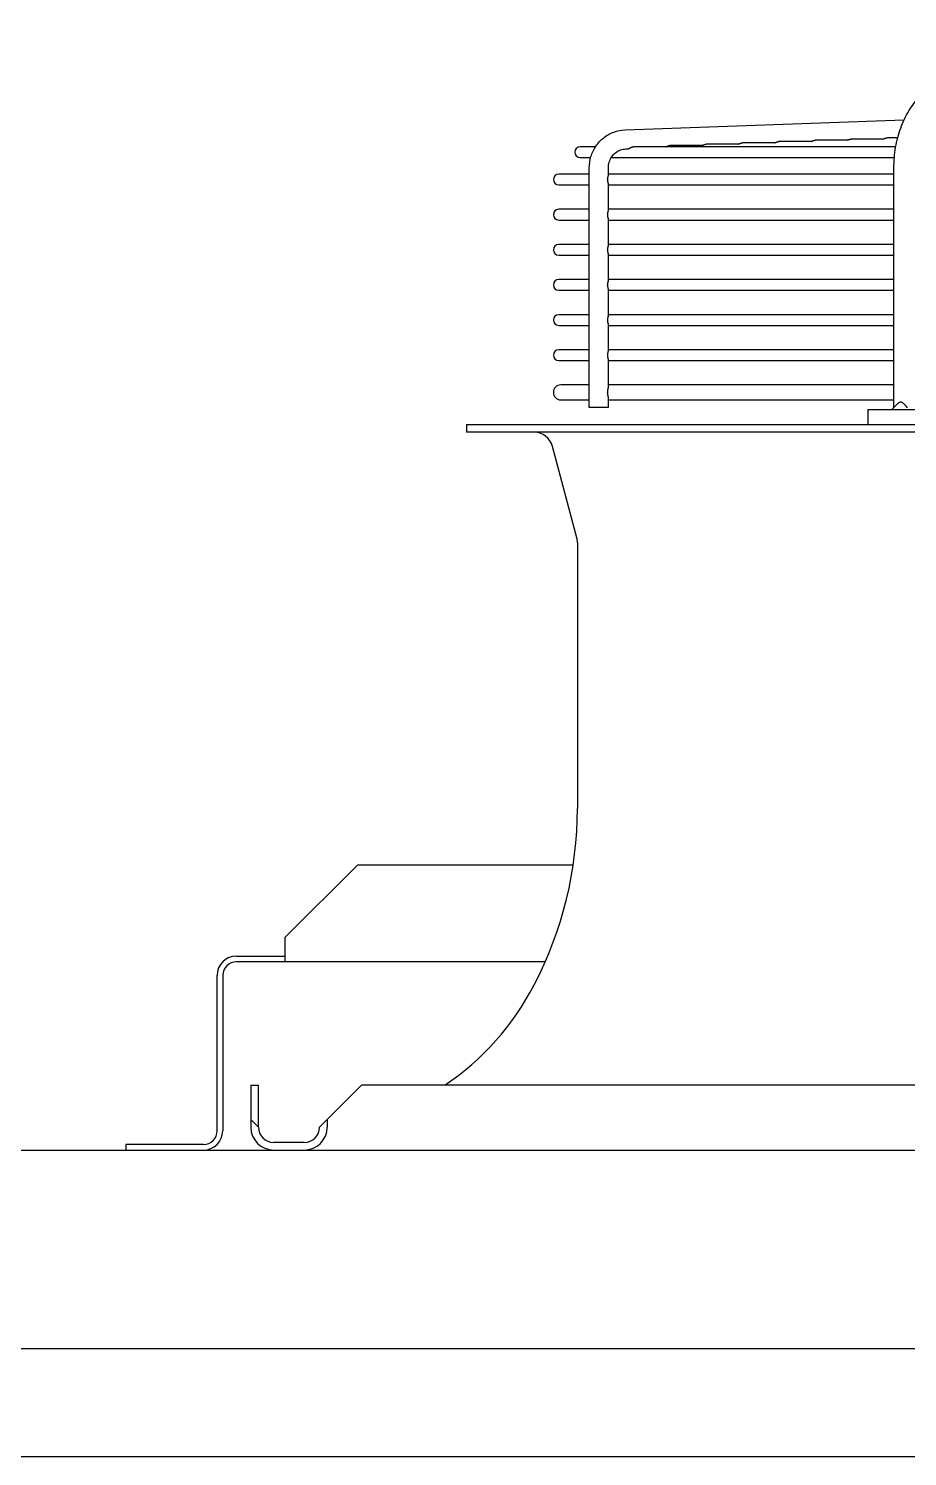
# Model space of a CAD drawing. Header units: millimetres. Extents: x 16200 to 32328, y 18593 to 29476.
# Drawn here: x 16650.1 to 16659.16, y 18973.5 to 18988.22 of the extents above; entities that cross this region are included whole.
import ezdxf

# ---------------------------------------------------------------- set-up
doc = ezdxf.new("R2010")
doc.units = ezdxf.units.MM
doc.header["$LTSCALE"] = 5
doc.layers.add('UNIT', color=6, linetype='Continuous')
doc.styles.add('SUBMITTAL', font='romans.shx', dxfattribs={"width": 0.75})
doc.dimstyles.new('SUBMITTAL', dxfattribs={"dimtxt": 0.09375, "dimasz": 0.09375, "dimexe": 0.03125, "dimexo": 0.0625, "dimgap": 0.0625, "dimtad": 0, "dimdec": 4, "dimzin": 4, "dimdsep": 46, "dimlunit": 4, "dimtxsty": 'SUBMITTAL', "dimcen": 0.09375, "dimclre": 6, "dimadec": 0, "dimazin": 0, "dimtfac": 1, "dimtdec": 0, "dimtofl": 0, "dimtmove": 0, "dimatfit": 3, "dimfxl": 0, "dimfrac": 2, "dimtolj": 1, "dimtzin": 4, "dimarcsym": 0})

msp = doc.modelspace()

# ---------------------------------------------------------------- linework, layer by layer
at = {"layer": 'UNIT'}
for p, q in [((16656.251, 18987.1791), (16659.1263, 18987.283)), ((16657.4186, 18987.0307), (16657.0851, 18987.0307)), ((16657.7928, 18987.0442), (16657.4593, 18987.0442)), ((16658.1669, 18987.0577), (16657.8335, 18987.0577)), ((16658.5411, 18987.0712), (16658.2077, 18987.0712)), ((16658.9153, 18987.0847), (16658.5819, 18987.0847)), ((16659.0603, 18987.0982), (16658.9561, 18987.0982)), ((16655.9451, 18987.0037), (16655.7866, 18987.0037)), ((16655.7866, 18986.8935), (16655.8956, 18986.8935)), ((16656.1083, 18986.8935), (16659.0255, 18986.8935)), ((16656.2582, 18986.9824), (16656.2804, 18986.9832)), ((16659.0398, 18987.0037), (16656.3368, 18987.0037)), ((16657.0444, 18987.0172), (16656.7109, 18987.0172)), ((16655.8809, 18984.3163), (16655.8809, 18986.7856)), ((16656.0778, 18986.7058), (16656.0778, 18986.7856)), ((16659.021, 18984.3163), (16659.021, 18986.7856)), ((16655.8809, 18986.7218), (16655.5661, 18986.7218)), ((16655.5661, 18986.6115), (16655.8809, 18986.6115)), ((16659.021, 18986.7218), (16656.0778, 18986.7218)), ((16656.0778, 18986.3436), (16656.0778, 18986.6275)), ((16656.0778, 18986.6115), (16659.021, 18986.6115)), ((16655.8809, 18986.3596), (16655.5661, 18986.3596)), ((16659.021, 18986.3596), (16656.0778, 18986.3596)), ((16655.5661, 18986.2493), (16655.8809, 18986.2493)), ((16656.0778, 18985.9814), (16656.0778, 18986.2653)), ((16656.0778, 18986.2493), (16659.021, 18986.2493)), ((16655.8809, 18985.9974), (16655.5661, 18985.9974)), ((16659.021, 18985.9974), (16656.0778, 18985.9974)), ((16655.5661, 18985.8871), (16655.8809, 18985.8871)), ((16656.0778, 18985.6192), (16656.0778, 18985.9031)), ((16656.0778, 18985.8871), (16659.021, 18985.8871)), ((16655.8809, 18985.6352), (16655.5661, 18985.6352)), ((16659.021, 18985.6352), (16656.0778, 18985.6352)), ((16655.5661, 18985.5249), (16655.8809, 18985.5249)), ((16656.0778, 18985.257), (16656.0778, 18985.5409)), ((16656.0778, 18985.5249), (16659.021, 18985.5249)), ((16655.8809, 18985.2729), (16655.5661, 18985.2729)), ((16659.021, 18985.2729), (16656.0778, 18985.2729)), ((16655.5661, 18985.1627), (16655.8809, 18985.1627)), ((16656.0778, 18984.8948), (16656.0778, 18985.1787)), ((16656.0778, 18985.1627), (16659.021, 18985.1627)), ((16655.8809, 18984.9107), (16655.5661, 18984.9107)), ((16659.021, 18984.9107), (16656.0778, 18984.9107)), ((16655.5661, 18984.8005), (16655.8809, 18984.8005)), ((16656.0778, 18984.5191), (16656.0778, 18984.8165)), ((16656.0778, 18984.8005), (16659.021, 18984.8005)), ((16655.8809, 18984.5485), (16655.5878, 18984.5485)), ((16659.021, 18984.5485), (16656.0778, 18984.5485)), ((16655.5878, 18984.395), (16655.8809, 18984.395)), ((16656.0778, 18984.3163), (16656.0778, 18984.4245)), ((16656.0778, 18984.395), (16659.021, 18984.395)), ((16656.0778, 18984.3163), (16655.8809, 18984.3163)), ((16658.7511, 18984.2966), (16660.9782, 18984.2966)), ((16658.7511, 18984.2966), (16658.7511, 18984.1391)), ((16654.6173, 18984.1391), (16688.3575, 18984.1391)), ((16654.6173, 18984.1391), (16654.6173, 18984.0604)), ((16688.3575, 18984.0604), (16654.6173, 18984.0604)), ((16655.7524, 18982.9726), (16655.5013, 18983.9142)), ((16655.759, 18982.9219), (16655.759, 18980.1809)), ((16652.7444, 18978.8508), (16653.4944, 18979.6008)), ((16653.4944, 18979.6008), (16655.7161, 18979.6008)), ((16652.7444, 18978.8508), (16652.7444, 18978.6008)), ((16652.2444, 18978.6588), (16652.7444, 18978.6588)), ((16655.428, 18978.6008), (16652.2444, 18978.6008)), ((16652.0454, 18976.8578), (16652.0454, 18978.4598)), ((16652.1034, 18978.4598), (16652.1034, 18976.8578)), ((16652.3929, 18977.3281), (16652.4716, 18977.3281)), ((16652.3929, 18977.3281), (16652.3929, 18976.895)), ((16652.4716, 18976.895), (16652.4716, 18977.3281)), ((16653.1803, 18976.9737), (16653.5346, 18977.3281)), ((16689.4401, 18977.3281), (16653.5346, 18977.3281)), ((16652.3929, 18976.9737), (16652.4716, 18976.895)), ((16653.1803, 18976.9737), (16653.1016, 18976.895)), ((16653.1803, 18976.9737), (16653.1803, 18976.895)), ((16652.9441, 18976.7375), (16652.6291, 18976.7375)), ((16506.1124, 18976.6588), (16742.3565, 18976.6588)), ((16651.9044, 18976.7168), (16651.1034, 18976.7168)), ((16651.1034, 18976.7168), (16651.1034, 18976.6588)), ((16742.3565, 18974.6092), (16506.1124, 18974.6092)), ((16510.3624, 18973.4997), (16738.1065, 18973.4997))]:
    msp.add_line(p, q, dxfattribs=at)
for centre, radius, start, end in [((16655.7866, 18986.9486), 0.0551, 90, 270), ((16655.5661, 18986.6666), 0.0551, 90, 270), ((16655.5661, 18986.3044), 0.0551, 90, 270), ((16655.5661, 18985.9422), 0.0551, 90, 270), ((16655.5661, 18985.58), 0.0551, 90, 270), ((16655.5661, 18985.2178), 0.0551, 90, 270), ((16655.5661, 18984.8556), 0.0551, 90, 270), ((16655.5878, 18984.4718), 0.0768, 90, 270), ((16655.3111, 18983.8635), 0.1969, 14.93142, 90), ((16655.5622, 18982.9219), 0.1969, 0, 14.93142), ((16651.822, 18980.1809), 3.937, 332.49816, 0), ((16652.2444, 18978.4598), 0.199, 90, 180), ((16652.2444, 18978.4598), 0.141, 90, 180), ((16652.7998, 18979.6719), 2.8346, 304.22448, 332.49816), ((16652.6291, 18976.895), 0.2362, 180, 270), ((16652.6291, 18976.895), 0.1575, 180, 270), ((16652.9441, 18976.895), 0.1575, 270, 0), ((16652.9441, 18976.895), 0.2362, 270, 0), ((16651.9044, 18976.8578), 0.141, 270, 0), ((16651.9044, 18976.8578), 0.199, 270, 0)]:
    msp.add_arc(centre, radius, start, end, dxfattribs=at)
for points, knots in [([(16659.021, 18986.7856), (16659.021, 18986.8212), (16659.0225, 18986.8571), (16659.0255, 18986.8925), (16659.0284, 18986.9279), (16659.0329, 18986.9629), (16659.0388, 18986.9976), (16659.0447, 18987.0322), (16659.0521, 18987.0666), (16659.0608, 18987.1001), (16659.0696, 18987.1335), (16659.0797, 18987.166), (16659.0912, 18987.1978), (16659.1027, 18987.2295), (16659.1156, 18987.2605), (16659.1296, 18987.2901), (16659.1436, 18987.3198), (16659.1588, 18987.348), (16659.1753, 18987.3751), (16659.1917, 18987.4022), (16659.2094, 18987.428), (16659.2279, 18987.4522), (16659.2465, 18987.4763), (16659.2659, 18987.4988), (16659.2864, 18987.5196), (16659.3068, 18987.5405), (16659.3283, 18987.5598), (16659.3503, 18987.5771), (16659.3724, 18987.5944), (16659.395, 18987.6098), (16659.4183, 18987.6234), (16659.4417, 18987.6369), (16659.4657, 18987.6485), (16659.49, 18987.6581), (16659.5143, 18987.6676), (16659.5388, 18987.6751), (16659.5637, 18987.6805), (16659.5887, 18987.686), (16659.614, 18987.6894), (16659.6391, 18987.6906)], [0, 0, 0, 0, 0.076921, 0.076921, 0.076921, 0.1538421, 0.1538421, 0.1538421, 0.2307631, 0.2307631, 0.2307631, 0.3076842, 0.3076842, 0.3076842, 0.3846052, 0.3846052, 0.3846052, 0.4615263, 0.4615263, 0.4615263, 0.5384473, 0.5384473, 0.5384473, 0.6153684, 0.6153684, 0.6153684, 0.6922894, 0.6922894, 0.6922894, 0.7692105, 0.7692105, 0.7692105, 0.8461315, 0.8461315, 0.8461315, 0.9230526, 0.9230526, 0.9230526, 1, 1, 1, 1]), ([(16655.8809, 18986.7856), (16655.8809, 18986.8256), (16655.8869, 18986.8656), (16655.9103, 18986.9419), (16655.9277, 18986.9783), (16655.9726, 18987.0442), (16656, 18987.0737), (16656.0626, 18987.1228), (16656.0976, 18987.1424), (16656.1721, 18987.1699), (16656.2114, 18987.1777), (16656.251, 18987.1791)], [1.5707963, 1.5707963, 1.5707963, 1.5707963, 1.8779743, 1.8779743, 2.1851522, 2.1851522, 2.4923302, 2.4923302, 2.7995081, 2.7995081, 3.1066861, 3.1066861, 3.1066861, 3.1066861]), ([(16657.0444, 18987.0172), (16657.045, 18987.0176), (16657.0457, 18987.0179), (16657.0463, 18987.0183), (16657.0472, 18987.0188), (16657.0482, 18987.0193), (16657.0491, 18987.0198), (16657.05, 18987.0204), (16657.051, 18987.0209), (16657.052, 18987.0214), (16657.0529, 18987.0219), (16657.0539, 18987.0223), (16657.0549, 18987.0228), (16657.0558, 18987.0233), (16657.0568, 18987.0237), (16657.0578, 18987.0242), (16657.0588, 18987.0246), (16657.0598, 18987.0251), (16657.0608, 18987.0255), (16657.0618, 18987.0259), (16657.0628, 18987.0263), (16657.0638, 18987.0266), (16657.0648, 18987.027), (16657.0658, 18987.0273), (16657.0668, 18987.0277), (16657.0678, 18987.028), (16657.0688, 18987.0283), (16657.0698, 18987.0286), (16657.0708, 18987.0288), (16657.0719, 18987.0291), (16657.0729, 18987.0293), (16657.0739, 18987.0295), (16657.0749, 18987.0297), (16657.0759, 18987.0299), (16657.0769, 18987.0301), (16657.0779, 18987.0302), (16657.0789, 18987.0303), (16657.0799, 18987.0304), (16657.0809, 18987.0305), (16657.0818, 18987.0306), (16657.0828, 18987.0307), (16657.0838, 18987.0307), (16657.0847, 18987.0307), (16657.0849, 18987.0307), (16657.085, 18987.0307), (16657.0851, 18987.0307)], [0.17792949, 0.17792949, 0.17792949, 0.17792949, 0.19512195, 0.19512195, 0.19512195, 0.2195122, 0.2195122, 0.2195122, 0.24390244, 0.24390244, 0.24390244, 0.26829268, 0.26829268, 0.26829268, 0.29268293, 0.29268293, 0.29268293, 0.31707317, 0.31707317, 0.31707317, 0.34146341, 0.34146341, 0.34146341, 0.36585366, 0.36585366, 0.36585366, 0.3902439, 0.3902439, 0.3902439, 0.41463415, 0.41463415, 0.41463415, 0.43902439, 0.43902439, 0.43902439, 0.46341463, 0.46341463, 0.46341463, 0.48780488, 0.48780488, 0.48780488, 0.51219512, 0.51219512, 0.51219512, 0.51552666, 0.51552666, 0.51552666, 0.51552666]), ([(16657.4186, 18987.0307), (16657.4192, 18987.0311), (16657.4199, 18987.0314), (16657.4205, 18987.0318), (16657.4215, 18987.0323), (16657.4224, 18987.0328), (16657.4233, 18987.0334), (16657.4243, 18987.0339), (16657.4252, 18987.0344), (16657.4262, 18987.0349), (16657.4271, 18987.0354), (16657.4281, 18987.0359), (16657.4291, 18987.0363), (16657.43, 18987.0368), (16657.431, 18987.0373), (16657.432, 18987.0377), (16657.433, 18987.0381), (16657.434, 18987.0386), (16657.435, 18987.039), (16657.436, 18987.0394), (16657.437, 18987.0398), (16657.438, 18987.0401), (16657.439, 18987.0405), (16657.44, 18987.0408), (16657.441, 18987.0412), (16657.442, 18987.0415), (16657.443, 18987.0418), (16657.444, 18987.0421), (16657.445, 18987.0423), (16657.4461, 18987.0426), (16657.4471, 18987.0428), (16657.4481, 18987.043), (16657.4491, 18987.0432), (16657.4501, 18987.0434), (16657.4511, 18987.0436), (16657.4521, 18987.0437), (16657.4531, 18987.0438), (16657.4541, 18987.0439), (16657.455, 18987.044), (16657.456, 18987.0441), (16657.457, 18987.0442), (16657.458, 18987.0442), (16657.4589, 18987.0442), (16657.4591, 18987.0442), (16657.4592, 18987.0442), (16657.4593, 18987.0442)], [0.17758438, 0.17758438, 0.17758438, 0.17758438, 0.19512195, 0.19512195, 0.19512195, 0.2195122, 0.2195122, 0.2195122, 0.24390244, 0.24390244, 0.24390244, 0.26829268, 0.26829268, 0.26829268, 0.29268293, 0.29268293, 0.29268293, 0.31707317, 0.31707317, 0.31707317, 0.34146341, 0.34146341, 0.34146341, 0.36585366, 0.36585366, 0.36585366, 0.3902439, 0.3902439, 0.3902439, 0.41463415, 0.41463415, 0.41463415, 0.43902439, 0.43902439, 0.43902439, 0.46341463, 0.46341463, 0.46341463, 0.48780488, 0.48780488, 0.48780488, 0.51219512, 0.51219512, 0.51219512, 0.51554043, 0.51554043, 0.51554043, 0.51554043]), ([(16657.7928, 18987.0442), (16657.7934, 18987.0446), (16657.7941, 18987.0449), (16657.7948, 18987.0453), (16657.7957, 18987.0458), (16657.7966, 18987.0464), (16657.7975, 18987.0469), (16657.7985, 18987.0474), (16657.7994, 18987.0479), (16657.8004, 18987.0484), (16657.8013, 18987.0489), (16657.8023, 18987.0494), (16657.8033, 18987.0498), (16657.8043, 18987.0503), (16657.8052, 18987.0508), (16657.8062, 18987.0512), (16657.8072, 18987.0516), (16657.8082, 18987.0521), (16657.8092, 18987.0525), (16657.8102, 18987.0529), (16657.8112, 18987.0533), (16657.8122, 18987.0536), (16657.8132, 18987.054), (16657.8142, 18987.0543), (16657.8152, 18987.0547), (16657.8162, 18987.055), (16657.8172, 18987.0553), (16657.8182, 18987.0556), (16657.8192, 18987.0558), (16657.8203, 18987.0561), (16657.8213, 18987.0563), (16657.8223, 18987.0565), (16657.8233, 18987.0567), (16657.8243, 18987.0569), (16657.8253, 18987.0571), (16657.8263, 18987.0572), (16657.8273, 18987.0573), (16657.8283, 18987.0574), (16657.8292, 18987.0575), (16657.8302, 18987.0576), (16657.8312, 18987.0576), (16657.8322, 18987.0577), (16657.8331, 18987.0577), (16657.8333, 18987.0577), (16657.8334, 18987.0577), (16657.8335, 18987.0577)], [0.17723839, 0.17723839, 0.17723839, 0.17723839, 0.19512195, 0.19512195, 0.19512195, 0.2195122, 0.2195122, 0.2195122, 0.24390244, 0.24390244, 0.24390244, 0.26829268, 0.26829268, 0.26829268, 0.29268293, 0.29268293, 0.29268293, 0.31707317, 0.31707317, 0.31707317, 0.34146341, 0.34146341, 0.34146341, 0.36585366, 0.36585366, 0.36585366, 0.3902439, 0.3902439, 0.3902439, 0.41463415, 0.41463415, 0.41463415, 0.43902439, 0.43902439, 0.43902439, 0.46341463, 0.46341463, 0.46341463, 0.48780488, 0.48780488, 0.48780488, 0.51219512, 0.51219512, 0.51219512, 0.5155542, 0.5155542, 0.5155542, 0.5155542]), ([(16658.1669, 18987.0577), (16658.1676, 18987.0581), (16658.1683, 18987.0585), (16658.169, 18987.0588), (16658.1699, 18987.0594), (16658.1708, 18987.0599), (16658.1718, 18987.0604), (16658.1727, 18987.0609), (16658.1736, 18987.0614), (16658.1746, 18987.0619), (16658.1756, 18987.0624), (16658.1765, 18987.0629), (16658.1775, 18987.0633), (16658.1785, 18987.0638), (16658.1795, 18987.0643), (16658.1804, 18987.0647), (16658.1814, 18987.0652), (16658.1824, 18987.0656), (16658.1834, 18987.066), (16658.1844, 18987.0664), (16658.1854, 18987.0668), (16658.1864, 18987.0671), (16658.1874, 18987.0675), (16658.1884, 18987.0678), (16658.1894, 18987.0682), (16658.1904, 18987.0685), (16658.1914, 18987.0688), (16658.1924, 18987.069), (16658.1935, 18987.0693), (16658.1945, 18987.0696), (16658.1955, 18987.0698), (16658.1965, 18987.07), (16658.1975, 18987.0702), (16658.1985, 18987.0704), (16658.1995, 18987.0706), (16658.2005, 18987.0707), (16658.2015, 18987.0708), (16658.2025, 18987.0709), (16658.2034, 18987.071), (16658.2044, 18987.0711), (16658.2054, 18987.0711), (16658.2064, 18987.0712), (16658.2073, 18987.0712), (16658.2075, 18987.0712), (16658.2076, 18987.0712), (16658.2077, 18987.0712)], [0.17689154, 0.17689154, 0.17689154, 0.17689154, 0.19512195, 0.19512195, 0.19512195, 0.2195122, 0.2195122, 0.2195122, 0.24390244, 0.24390244, 0.24390244, 0.26829268, 0.26829268, 0.26829268, 0.29268293, 0.29268293, 0.29268293, 0.31707317, 0.31707317, 0.31707317, 0.34146341, 0.34146341, 0.34146341, 0.36585366, 0.36585366, 0.36585366, 0.3902439, 0.3902439, 0.3902439, 0.41463415, 0.41463415, 0.41463415, 0.43902439, 0.43902439, 0.43902439, 0.46341463, 0.46341463, 0.46341463, 0.48780488, 0.48780488, 0.48780488, 0.51219512, 0.51219512, 0.51219512, 0.51556798, 0.51556798, 0.51556798, 0.51556798]), ([(16658.5411, 18987.0712), (16658.5418, 18987.0716), (16658.5425, 18987.072), (16658.5432, 18987.0724), (16658.5441, 18987.0729), (16658.545, 18987.0734), (16658.546, 18987.0739), (16658.5469, 18987.0744), (16658.5479, 18987.0749), (16658.5488, 18987.0754), (16658.5498, 18987.0759), (16658.5507, 18987.0764), (16658.5517, 18987.0768), (16658.5527, 18987.0773), (16658.5537, 18987.0778), (16658.5546, 18987.0782), (16658.5556, 18987.0787), (16658.5566, 18987.0791), (16658.5576, 18987.0795), (16658.5586, 18987.0799), (16658.5596, 18987.0803), (16658.5606, 18987.0806), (16658.5616, 18987.081), (16658.5626, 18987.0813), (16658.5636, 18987.0817), (16658.5646, 18987.082), (16658.5656, 18987.0823), (16658.5666, 18987.0825), (16658.5677, 18987.0828), (16658.5687, 18987.0831), (16658.5697, 18987.0833), (16658.5707, 18987.0835), (16658.5717, 18987.0837), (16658.5727, 18987.0839), (16658.5737, 18987.084), (16658.5747, 18987.0842), (16658.5757, 18987.0843), (16658.5766, 18987.0844), (16658.5776, 18987.0845), (16658.5786, 18987.0846), (16658.5796, 18987.0846), (16658.5806, 18987.0847), (16658.5815, 18987.0847), (16658.5816, 18987.0847), (16658.5818, 18987.0847), (16658.5819, 18987.0847)], [0.17654387, 0.17654387, 0.17654387, 0.17654387, 0.19512195, 0.19512195, 0.19512195, 0.2195122, 0.2195122, 0.2195122, 0.24390244, 0.24390244, 0.24390244, 0.26829268, 0.26829268, 0.26829268, 0.29268293, 0.29268293, 0.29268293, 0.31707317, 0.31707317, 0.31707317, 0.34146341, 0.34146341, 0.34146341, 0.36585366, 0.36585366, 0.36585366, 0.3902439, 0.3902439, 0.3902439, 0.41463415, 0.41463415, 0.41463415, 0.43902439, 0.43902439, 0.43902439, 0.46341463, 0.46341463, 0.46341463, 0.48780488, 0.48780488, 0.48780488, 0.51219512, 0.51219512, 0.51219512, 0.51558176, 0.51558176, 0.51558176, 0.51558176]), ([(16658.9153, 18987.0847), (16658.916, 18987.0851), (16658.9167, 18987.0855), (16658.9174, 18987.0859), (16658.9183, 18987.0864), (16658.9193, 18987.0869), (16658.9202, 18987.0874), (16658.9211, 18987.0879), (16658.9221, 18987.0884), (16658.923, 18987.0889), (16658.924, 18987.0894), (16658.925, 18987.0899), (16658.9259, 18987.0904), (16658.9269, 18987.0908), (16658.9279, 18987.0913), (16658.9289, 18987.0917), (16658.9298, 18987.0922), (16658.9308, 18987.0926), (16658.9318, 18987.093), (16658.9328, 18987.0934), (16658.9338, 18987.0938), (16658.9348, 18987.0941), (16658.9358, 18987.0945), (16658.9368, 18987.0948), (16658.9378, 18987.0952), (16658.9388, 18987.0955), (16658.9398, 18987.0958), (16658.9409, 18987.096), (16658.9419, 18987.0963), (16658.9429, 18987.0966), (16658.9439, 18987.0968), (16658.9449, 18987.097), (16658.9459, 18987.0972), (16658.9469, 18987.0974), (16658.9479, 18987.0975), (16658.9489, 18987.0977), (16658.9499, 18987.0978), (16658.9508, 18987.0979), (16658.9518, 18987.098), (16658.9528, 18987.0981), (16658.9538, 18987.0981), (16658.9547, 18987.0982), (16658.9557, 18987.0982), (16658.9558, 18987.0982), (16658.956, 18987.0982), (16658.9561, 18987.0982)], [0.1761954, 0.1761954, 0.1761954, 0.1761954, 0.19512195, 0.19512195, 0.19512195, 0.2195122, 0.2195122, 0.2195122, 0.24390244, 0.24390244, 0.24390244, 0.26829268, 0.26829268, 0.26829268, 0.29268293, 0.29268293, 0.29268293, 0.31707317, 0.31707317, 0.31707317, 0.34146341, 0.34146341, 0.34146341, 0.36585366, 0.36585366, 0.36585366, 0.3902439, 0.3902439, 0.3902439, 0.41463415, 0.41463415, 0.41463415, 0.43902439, 0.43902439, 0.43902439, 0.46341463, 0.46341463, 0.46341463, 0.48780488, 0.48780488, 0.48780488, 0.51219512, 0.51219512, 0.51219512, 0.51559553, 0.51559553, 0.51559553, 0.51559553]), ([(16656.0778, 18986.7856), (16656.0778, 18986.8061), (16656.0808, 18986.8266), (16656.0928, 18986.8655), (16656.1016, 18986.8839), (16656.1241, 18986.9169), (16656.1377, 18986.9314), (16656.1682, 18986.9554), (16656.1851, 18986.9649), (16656.2207, 18986.978), (16656.2394, 18986.9817), (16656.2582, 18986.9824)], [1.5707963, 1.5707963, 1.5707963, 1.5707963, 1.8779743, 1.8779743, 2.1851522, 2.1851522, 2.4923302, 2.4923302, 2.7995081, 2.7995081, 3.1066861, 3.1066861, 3.1066861, 3.1066861]), ([(16656.2804, 18986.9832), (16656.2805, 18986.9832), (16656.2807, 18986.9832), (16656.2809, 18986.9832), (16656.2811, 18986.9832), (16656.2814, 18986.9833), (16656.2817, 18986.9833), (16656.2823, 18986.9834), (16656.2829, 18986.9836), (16656.2835, 18986.9838), (16656.2841, 18986.984), (16656.2848, 18986.9843), (16656.2855, 18986.9846), (16656.2862, 18986.9849), (16656.2869, 18986.9852), (16656.2877, 18986.9856), (16656.2885, 18986.986), (16656.2893, 18986.9864), (16656.2901, 18986.9868), (16656.2909, 18986.9873), (16656.2917, 18986.9877), (16656.2926, 18986.9882), (16656.2934, 18986.9887), (16656.2943, 18986.9892), (16656.2952, 18986.9897), (16656.2961, 18986.9902), (16656.297, 18986.9907), (16656.2979, 18986.9913), (16656.2988, 18986.9918), (16656.2997, 18986.9923), (16656.3007, 18986.9928), (16656.3016, 18986.9933), (16656.3026, 18986.9938), (16656.3035, 18986.9943), (16656.3045, 18986.9948), (16656.3055, 18986.9953), (16656.3064, 18986.9958), (16656.3074, 18986.9963), (16656.3084, 18986.9967), (16656.3094, 18986.9972), (16656.3104, 18986.9976), (16656.3114, 18986.9981), (16656.3124, 18986.9985), (16656.3134, 18986.9989), (16656.3144, 18986.9993), (16656.3154, 18986.9996), (16656.3164, 18987), (16656.3174, 18987.0003), (16656.3184, 18987.0007), (16656.3194, 18987.001), (16656.3204, 18987.0013), (16656.3214, 18987.0016), (16656.3224, 18987.0018), (16656.3234, 18987.0021), (16656.3245, 18987.0023), (16656.3255, 18987.0025), (16656.3265, 18987.0027), (16656.3275, 18987.0029), (16656.3285, 18987.0031), (16656.3295, 18987.0032), (16656.3305, 18987.0033), (16656.3315, 18987.0034), (16656.3325, 18987.0035), (16656.3334, 18987.0036), (16656.3344, 18987.0037), (16656.3354, 18987.0037), (16656.3364, 18987.0037), (16656.3365, 18987.0037), (16656.3366, 18987.0037), (16656.3368, 18987.0037)], [0.00401292, 0.00401292, 0.00401292, 0.00401292, 0.01219512, 0.01219512, 0.01219512, 0.02439024, 0.02439024, 0.02439024, 0.04878049, 0.04878049, 0.04878049, 0.07317073, 0.07317073, 0.07317073, 0.09756098, 0.09756098, 0.09756098, 0.12195122, 0.12195122, 0.12195122, 0.14634146, 0.14634146, 0.14634146, 0.17073171, 0.17073171, 0.17073171, 0.19512195, 0.19512195, 0.19512195, 0.2195122, 0.2195122, 0.2195122, 0.24390244, 0.24390244, 0.24390244, 0.26829268, 0.26829268, 0.26829268, 0.29268293, 0.29268293, 0.29268293, 0.31707317, 0.31707317, 0.31707317, 0.34146341, 0.34146341, 0.34146341, 0.36585366, 0.36585366, 0.36585366, 0.3902439, 0.3902439, 0.3902439, 0.41463415, 0.41463415, 0.41463415, 0.43902439, 0.43902439, 0.43902439, 0.46341463, 0.46341463, 0.46341463, 0.48780488, 0.48780488, 0.48780488, 0.51219512, 0.51219512, 0.51219512, 0.51549915, 0.51549915, 0.51549915, 0.51549915]), ([(16656.6702, 18987.0037), (16656.6708, 18987.0041), (16656.6715, 18987.0044), (16656.6721, 18987.0048), (16656.673, 18987.0053), (16656.674, 18987.0058), (16656.6749, 18987.0063), (16656.6758, 18987.0068), (16656.6768, 18987.0073), (16656.6777, 18987.0078), (16656.6787, 18987.0083), (16656.6797, 18987.0088), (16656.6806, 18987.0093), (16656.6816, 18987.0098), (16656.6826, 18987.0102), (16656.6836, 18987.0107), (16656.6846, 18987.0111), (16656.6856, 18987.0116), (16656.6866, 18987.012), (16656.6876, 18987.0124), (16656.6886, 18987.0128), (16656.6896, 18987.0131), (16656.6906, 18987.0135), (16656.6916, 18987.0138), (16656.6926, 18987.0142), (16656.6936, 18987.0145), (16656.6946, 18987.0148), (16656.6956, 18987.0151), (16656.6966, 18987.0153), (16656.6977, 18987.0156), (16656.6987, 18987.0158), (16656.6997, 18987.016), (16656.7007, 18987.0162), (16656.7017, 18987.0164), (16656.7027, 18987.0166), (16656.7037, 18987.0167), (16656.7047, 18987.0168), (16656.7057, 18987.0169), (16656.7067, 18987.017), (16656.7076, 18987.0171), (16656.7086, 18987.0172), (16656.7096, 18987.0172), (16656.7106, 18987.0172), (16656.7107, 18987.0172), (16656.7108, 18987.0172), (16656.7109, 18987.0172)], [0.1782737, 0.1782737, 0.1782737, 0.1782737, 0.19512195, 0.19512195, 0.19512195, 0.2195122, 0.2195122, 0.2195122, 0.24390244, 0.24390244, 0.24390244, 0.26829268, 0.26829268, 0.26829268, 0.29268293, 0.29268293, 0.29268293, 0.31707317, 0.31707317, 0.31707317, 0.34146341, 0.34146341, 0.34146341, 0.36585366, 0.36585366, 0.36585366, 0.3902439, 0.3902439, 0.3902439, 0.41463415, 0.41463415, 0.41463415, 0.43902439, 0.43902439, 0.43902439, 0.46341463, 0.46341463, 0.46341463, 0.48780488, 0.48780488, 0.48780488, 0.51219512, 0.51219512, 0.51219512, 0.5155129, 0.5155129, 0.5155129, 0.5155129]), ([(16656.0707, 18986.6666), (16656.0707, 18986.6677), (16656.0708, 18986.6697), (16656.0709, 18986.6726), (16656.0712, 18986.6756), (16656.0715, 18986.6785), (16656.0719, 18986.6814), (16656.0724, 18986.6842), (16656.073, 18986.6869), (16656.0736, 18986.6895), (16656.0743, 18986.6921), (16656.075, 18986.6945), (16656.0756, 18986.6968), (16656.0763, 18986.6989), (16656.0769, 18986.7009), (16656.0773, 18986.7027), (16656.0777, 18986.7043), (16656.0778, 18986.7053), (16656.0778, 18986.7057), (16656.0778, 18986.7058)], [0, 0, 0, 0, 0.04761905, 0.0952381, 0.14285714, 0.19047619, 0.23809524, 0.28571429, 0.33333333, 0.38095238, 0.42857143, 0.47619048, 0.52380952, 0.57142857, 0.61904762, 0.66666667, 0.71428571, 0.76190476, 0.76755733, 0.76755733, 0.76755733, 0.76755733]), ([(16656.0778, 18986.6275), (16656.0778, 18986.6276), (16656.0778, 18986.628), (16656.0777, 18986.629), (16656.0773, 18986.6306), (16656.0769, 18986.6324), (16656.0763, 18986.6344), (16656.0756, 18986.6365), (16656.075, 18986.6388), (16656.0743, 18986.6412), (16656.0736, 18986.6438), (16656.073, 18986.6464), (16656.0724, 18986.6491), (16656.0719, 18986.6519), (16656.0715, 18986.6548), (16656.0712, 18986.6577), (16656.0709, 18986.6607), (16656.0708, 18986.6636), (16656.0707, 18986.6656), (16656.0707, 18986.6666)], [0.23243408, 0.23243408, 0.23243408, 0.23243408, 0.23809524, 0.28571429, 0.33333333, 0.38095238, 0.42857143, 0.47619048, 0.52380952, 0.57142857, 0.61904762, 0.66666667, 0.71428571, 0.76190476, 0.80952381, 0.85714286, 0.9047619, 0.95238095, 1, 1, 1, 1]), ([(16656.0707, 18986.3044), (16656.0707, 18986.3054), (16656.0708, 18986.3074), (16656.0709, 18986.3104), (16656.0712, 18986.3134), (16656.0715, 18986.3163), (16656.0719, 18986.3192), (16656.0724, 18986.322), (16656.073, 18986.3247), (16656.0736, 18986.3273), (16656.0743, 18986.3299), (16656.075, 18986.3323), (16656.0756, 18986.3346), (16656.0763, 18986.3367), (16656.0769, 18986.3387), (16656.0773, 18986.3405), (16656.0777, 18986.3421), (16656.0778, 18986.3431), (16656.0778, 18986.3435), (16656.0778, 18986.3436)], [0, 0, 0, 0, 0.04761905, 0.0952381, 0.14285714, 0.19047619, 0.23809524, 0.28571429, 0.33333333, 0.38095238, 0.42857143, 0.47619048, 0.52380952, 0.57142857, 0.61904762, 0.66666667, 0.71428571, 0.76190476, 0.76755733, 0.76755733, 0.76755733, 0.76755733]), ([(16656.0778, 18986.2653), (16656.0778, 18986.2654), (16656.0778, 18986.2658), (16656.0777, 18986.2668), (16656.0773, 18986.2684), (16656.0769, 18986.2702), (16656.0763, 18986.2722), (16656.0756, 18986.2743), (16656.075, 18986.2766), (16656.0743, 18986.279), (16656.0736, 18986.2816), (16656.073, 18986.2842), (16656.0724, 18986.2869), (16656.0719, 18986.2897), (16656.0715, 18986.2926), (16656.0712, 18986.2955), (16656.0709, 18986.2985), (16656.0708, 18986.3014), (16656.0707, 18986.3034), (16656.0707, 18986.3044)], [0.23243408, 0.23243408, 0.23243408, 0.23243408, 0.23809524, 0.28571429, 0.33333333, 0.38095238, 0.42857143, 0.47619048, 0.52380952, 0.57142857, 0.61904762, 0.66666667, 0.71428571, 0.76190476, 0.80952381, 0.85714286, 0.9047619, 0.95238095, 1, 1, 1, 1]), ([(16656.0707, 18985.9422), (16656.0707, 18985.9432), (16656.0708, 18985.9452), (16656.0709, 18985.9482), (16656.0712, 18985.9512), (16656.0715, 18985.9541), (16656.0719, 18985.957), (16656.0724, 18985.9598), (16656.073, 18985.9625), (16656.0736, 18985.9651), (16656.0743, 18985.9677), (16656.075, 18985.9701), (16656.0756, 18985.9724), (16656.0763, 18985.9745), (16656.0769, 18985.9765), (16656.0773, 18985.9783), (16656.0777, 18985.9799), (16656.0778, 18985.9809), (16656.0778, 18985.9813), (16656.0778, 18985.9814)], [0, 0, 0, 0, 0.04761905, 0.0952381, 0.14285714, 0.19047619, 0.23809524, 0.28571429, 0.33333333, 0.38095238, 0.42857143, 0.47619048, 0.52380952, 0.57142857, 0.61904762, 0.66666667, 0.71428571, 0.76190476, 0.76755733, 0.76755733, 0.76755733, 0.76755733]), ([(16656.0778, 18985.9031), (16656.0778, 18985.9031), (16656.0778, 18985.9036), (16656.0777, 18985.9046), (16656.0773, 18985.9062), (16656.0769, 18985.908), (16656.0763, 18985.91), (16656.0756, 18985.9121), (16656.075, 18985.9144), (16656.0743, 18985.9168), (16656.0736, 18985.9193), (16656.073, 18985.922), (16656.0724, 18985.9247), (16656.0719, 18985.9275), (16656.0715, 18985.9304), (16656.0712, 18985.9333), (16656.0709, 18985.9362), (16656.0708, 18985.9392), (16656.0707, 18985.9412), (16656.0707, 18985.9422)], [0.23243408, 0.23243408, 0.23243408, 0.23243408, 0.23809524, 0.28571429, 0.33333333, 0.38095238, 0.42857143, 0.47619048, 0.52380952, 0.57142857, 0.61904762, 0.66666667, 0.71428571, 0.76190476, 0.80952381, 0.85714286, 0.9047619, 0.95238095, 1, 1, 1, 1]), ([(16656.0707, 18985.58), (16656.0707, 18985.581), (16656.0708, 18985.583), (16656.0709, 18985.586), (16656.0712, 18985.589), (16656.0715, 18985.5919), (16656.0719, 18985.5948), (16656.0724, 18985.5976), (16656.073, 18985.6003), (16656.0736, 18985.6029), (16656.0743, 18985.6055), (16656.075, 18985.6079), (16656.0756, 18985.6102), (16656.0763, 18985.6123), (16656.0769, 18985.6143), (16656.0773, 18985.6161), (16656.0777, 18985.6177), (16656.0778, 18985.6187), (16656.0778, 18985.6191), (16656.0778, 18985.6192)], [0, 0, 0, 0, 0.04761905, 0.0952381, 0.14285714, 0.19047619, 0.23809524, 0.28571429, 0.33333333, 0.38095238, 0.42857143, 0.47619048, 0.52380952, 0.57142857, 0.61904762, 0.66666667, 0.71428571, 0.76190476, 0.76755733, 0.76755733, 0.76755733, 0.76755733]), ([(16656.0778, 18985.5409), (16656.0778, 18985.5409), (16656.0778, 18985.5414), (16656.0777, 18985.5424), (16656.0773, 18985.544), (16656.0769, 18985.5458), (16656.0763, 18985.5478), (16656.0756, 18985.5499), (16656.075, 18985.5522), (16656.0743, 18985.5546), (16656.0736, 18985.5571), (16656.073, 18985.5598), (16656.0724, 18985.5625), (16656.0719, 18985.5653), (16656.0715, 18985.5682), (16656.0712, 18985.5711), (16656.0709, 18985.574), (16656.0708, 18985.577), (16656.0707, 18985.579), (16656.0707, 18985.58)], [0.23243408, 0.23243408, 0.23243408, 0.23243408, 0.23809524, 0.28571429, 0.33333333, 0.38095238, 0.42857143, 0.47619048, 0.52380952, 0.57142857, 0.61904762, 0.66666667, 0.71428571, 0.76190476, 0.80952381, 0.85714286, 0.9047619, 0.95238095, 1, 1, 1, 1]), ([(16656.0707, 18985.2178), (16656.0707, 18985.2188), (16656.0708, 18985.2208), (16656.0709, 18985.2238), (16656.0712, 18985.2268), (16656.0715, 18985.2297), (16656.0719, 18985.2326), (16656.0724, 18985.2354), (16656.073, 18985.2381), (16656.0736, 18985.2407), (16656.0743, 18985.2433), (16656.075, 18985.2457), (16656.0756, 18985.2479), (16656.0763, 18985.2501), (16656.0769, 18985.2521), (16656.0773, 18985.2539), (16656.0777, 18985.2555), (16656.0778, 18985.2565), (16656.0778, 18985.2569), (16656.0778, 18985.257)], [0, 0, 0, 0, 0.04761905, 0.0952381, 0.14285714, 0.19047619, 0.23809524, 0.28571429, 0.33333333, 0.38095238, 0.42857143, 0.47619048, 0.52380952, 0.57142857, 0.61904762, 0.66666667, 0.71428571, 0.76190476, 0.76755733, 0.76755733, 0.76755733, 0.76755733]), ([(16656.0778, 18985.1787), (16656.0778, 18985.1787), (16656.0778, 18985.1792), (16656.0777, 18985.1802), (16656.0773, 18985.1818), (16656.0769, 18985.1836), (16656.0763, 18985.1856), (16656.0756, 18985.1877), (16656.075, 18985.19), (16656.0743, 18985.1924), (16656.0736, 18985.1949), (16656.073, 18985.1976), (16656.0724, 18985.2003), (16656.0719, 18985.2031), (16656.0715, 18985.206), (16656.0712, 18985.2089), (16656.0709, 18985.2118), (16656.0708, 18985.2148), (16656.0707, 18985.2168), (16656.0707, 18985.2178)], [0.23243408, 0.23243408, 0.23243408, 0.23243408, 0.23809524, 0.28571429, 0.33333333, 0.38095238, 0.42857143, 0.47619048, 0.52380952, 0.57142857, 0.61904762, 0.66666667, 0.71428571, 0.76190476, 0.80952381, 0.85714286, 0.9047619, 0.95238095, 1, 1, 1, 1]), ([(16656.0707, 18984.8556), (16656.0707, 18984.8566), (16656.0708, 18984.8586), (16656.0709, 18984.8616), (16656.0712, 18984.8646), (16656.0715, 18984.8675), (16656.0719, 18984.8704), (16656.0724, 18984.8732), (16656.073, 18984.8759), (16656.0736, 18984.8785), (16656.0743, 18984.881), (16656.075, 18984.8835), (16656.0756, 18984.8857), (16656.0763, 18984.8879), (16656.0769, 18984.8899), (16656.0773, 18984.8917), (16656.0777, 18984.8933), (16656.0778, 18984.8942), (16656.0778, 18984.8947), (16656.0778, 18984.8948)], [0, 0, 0, 0, 0.04761905, 0.0952381, 0.14285714, 0.19047619, 0.23809524, 0.28571429, 0.33333333, 0.38095238, 0.42857143, 0.47619048, 0.52380952, 0.57142857, 0.61904762, 0.66666667, 0.71428571, 0.76190476, 0.76755733, 0.76755733, 0.76755733, 0.76755733]), ([(16656.0778, 18984.8165), (16656.0778, 18984.8165), (16656.0778, 18984.817), (16656.0777, 18984.818), (16656.0773, 18984.8196), (16656.0769, 18984.8214), (16656.0763, 18984.8234), (16656.0756, 18984.8255), (16656.075, 18984.8278), (16656.0743, 18984.8302), (16656.0736, 18984.8327), (16656.073, 18984.8354), (16656.0724, 18984.8381), (16656.0719, 18984.8409), (16656.0715, 18984.8438), (16656.0712, 18984.8467), (16656.0709, 18984.8496), (16656.0708, 18984.8526), (16656.0707, 18984.8546), (16656.0707, 18984.8556)], [0.23243408, 0.23243408, 0.23243408, 0.23243408, 0.23809524, 0.28571429, 0.33333333, 0.38095238, 0.42857143, 0.47619048, 0.52380952, 0.57142857, 0.61904762, 0.66666667, 0.71428571, 0.76190476, 0.80952381, 0.85714286, 0.9047619, 0.95238095, 1, 1, 1, 1]), ([(16656.0707, 18984.4718), (16656.0707, 18984.4731), (16656.0708, 18984.4757), (16656.071, 18984.4795), (16656.0713, 18984.4833), (16656.0717, 18984.4871), (16656.0722, 18984.4907), (16656.0727, 18984.4942), (16656.0734, 18984.4976), (16656.074, 18984.5008), (16656.0747, 18984.5039), (16656.0754, 18984.5068), (16656.0761, 18984.5095), (16656.0766, 18984.5119), (16656.0771, 18984.5142), (16656.0775, 18984.5162), (16656.0777, 18984.5178), (16656.0778, 18984.5187), (16656.0778, 18984.5191)], [0, 0, 0, 0, 0.04761905, 0.0952381, 0.14285714, 0.19047619, 0.23809524, 0.28571429, 0.33333333, 0.38095238, 0.42857143, 0.47619048, 0.52380952, 0.57142857, 0.61904762, 0.66666667, 0.71428571, 0.74720176, 0.74720176, 0.74720176, 0.74720176]), ([(16656.0778, 18984.4245), (16656.0778, 18984.4248), (16656.0777, 18984.4257), (16656.0775, 18984.4273), (16656.0771, 18984.4293), (16656.0766, 18984.4316), (16656.0761, 18984.4341), (16656.0754, 18984.4368), (16656.0747, 18984.4396), (16656.074, 18984.4427), (16656.0734, 18984.4459), (16656.0727, 18984.4493), (16656.0722, 18984.4528), (16656.0717, 18984.4565), (16656.0713, 18984.4602), (16656.071, 18984.464), (16656.0708, 18984.4679), (16656.0707, 18984.4705), (16656.0707, 18984.4718)], [0.25278988, 0.25278988, 0.25278988, 0.25278988, 0.28571429, 0.33333333, 0.38095238, 0.42857143, 0.47619048, 0.52380952, 0.57142857, 0.61904762, 0.66666667, 0.71428571, 0.76190476, 0.80952381, 0.85714286, 0.9047619, 0.95238095, 1, 1, 1, 1]), ([(16659.1602, 18984.3128), (16659.1456, 18984.3305), (16659.1336, 18984.3443), (16659.1171, 18984.3594), (16659.1115, 18984.3638), (16659.1031, 18984.3682), (16659.1002, 18984.3694), (16659.095, 18984.3706), (16659.0928, 18984.3709), (16659.0884, 18984.3709), (16659.0862, 18984.3706), (16659.081, 18984.3694), (16659.0781, 18984.3682), (16659.0697, 18984.3638), (16659.064, 18984.3594), (16659.0551, 18984.3512), (16659.052, 18984.3482), (16659.0488, 18984.3448)], [-0.85353786, -0.85353786, -0.85353786, -0.85353786, -0.64697279, -0.64697279, -0.53019487, -0.53019487, -0.47055032, -0.47055032, -0.42676959, -0.42676959, -0.38298885, -0.38298885, -0.32334424, -0.32334424, -0.20656606, -0.20656606, -0.14841076, -0.14841076, -0.14841076, -0.14841076])]:
    msp.add_open_spline(points, degree=3, knots=knots, dxfattribs=at)
msp.add_open_spline([(16659.0011, 18984.2966), (16659.0173, 18984.3124), (16659.0332, 18984.3285), (16659.0488, 18984.3448)], degree=3, dxfattribs=at)

# ---------------------------------------------------------------- leaders
msp.add_leader([(16742.7486, 18980.974), (16729.1466, 18999.2204), (16522.6653, 18999.2204)], dimstyle='SUBMITTAL', override={"dimscale": 36, "dimarcsym": 1}, dxfattribs=at)

doc.saveas('drawing.dxf')
